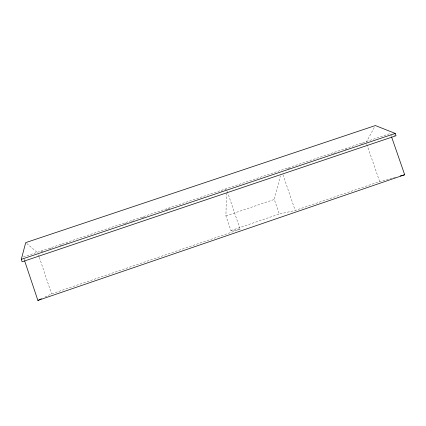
<?xml version="1.0" encoding="UTF-8"?>
<svg xmlns="http://www.w3.org/2000/svg" width="426" height="426" viewBox="0 0 426 426"><rect width="100%" height="100%" fill="white"/><g stroke="black" fill="none" stroke-linecap="round" stroke-linejoin="round"><path stroke-width="0.32" stroke-dasharray="2.13 1.6" d="M227.223 191.295L240.184 229.294L230.919 230.588L225.913 215.907L226.494 193.132M395.706 177.189L379.651 181.535L295.207 210.455L279.302 214.028L274.312 199.448L280.367 175.858M366.136 142.46L374.731 126.719M45.023 297.018L51.573 293.876L240.184 229.294M230.919 230.588L279.302 214.028M225.913 215.907L274.312 199.448M23.355 256.979L390.381 133.466M40.891 251.936L43.303 251.127M49.938 248.89L51.141 248.486M60.162 245.451L63.767 244.236M66.163 243.432L67.367 243.028M124.669 223.735L125.915 223.32M131.506 221.435L133.375 220.806M142.05 217.888L144.526 217.052M166.129 209.778L167.977 209.161M168.59 208.953L169.82 208.538M221.126 191.269L222.34 190.859M224.768 190.044L226.584 189.426M287.566 168.898L289.936 168.105M333.499 153.44L334.671 153.046M345.188 149.51L346.934 148.919M360.907 144.217L362.648 143.631M393.784 134.829L395.482 135.516M26.71 243.491L37.877 252.953M390.818 134.717L391.467 136.592M366.781 144.318L379.651 181.535M282.928 174.665L295.207 210.455M38.505 254.844L39.139 256.729M39.352 257.363L51.573 293.876M23.776 258.236L24.41 260.126"/><path stroke-width="0.64" d="M21.3 259.338L25.698 242.628L375.37 125.553L395.243 133.418L396.047 135.74L22.12 261.788L21.3 259.338L395.243 133.418M24.617 260.76L37.882 300.447L41.455 298.732M37.882 300.447L404.7 174.756L391.686 137.215M400.206 175.97L404.7 174.756"/></g></svg>
